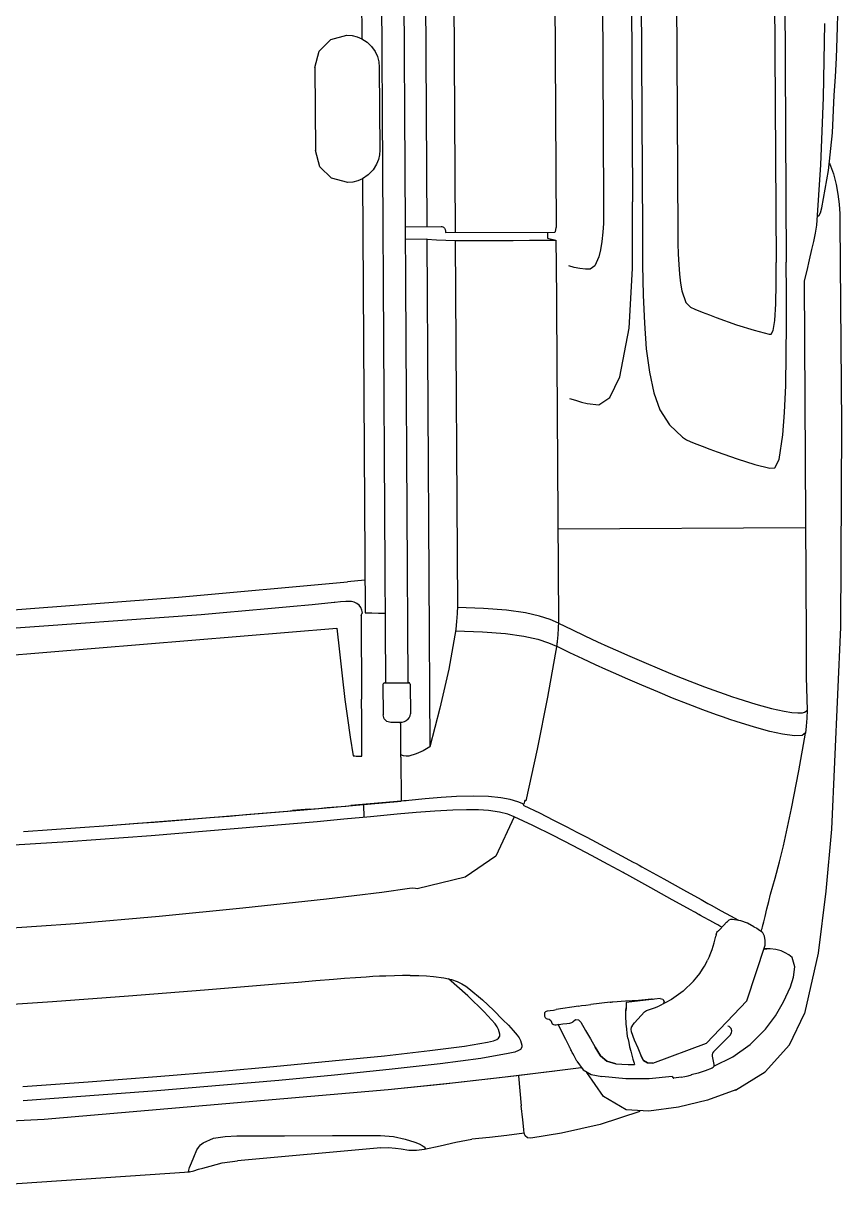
# Model space of a CAD drawing. Header units: millimetres. Extents: x 793 to 3159, y 750 to 2095.
# Drawn here: x 1317.784 to 1318.317, y 988.07 to 988.831 of the extents above; entities that cross this region are included whole.
import ezdxf

# ---------------------------------------------------------------- set-up
doc = ezdxf.new("R2010")
doc.units = ezdxf.units.MM
doc.linetypes.add('XR-CASETA$0$CONTINUA', pattern=[0])
doc.layers.add('XR-CASETA$0$A-AUTOS', color=8, linetype='Continuous')

# ---------------------------------------------------------------- blocks, each defined once
blk = doc.blocks.new('XR-CASETA$0$A$C75246685')
for p, q in [((-0.75734, 0.97993), (-0.77997, 0.98059)), ((-0.74456, 0.97933), (-0.75734, 0.97993)), ((-0.73221, 0.97857), (-0.74456, 0.97933)), ((-0.72033, 0.97767), (-0.73221, 0.97857)), ((-0.6957, 0.97636), (-0.72033, 0.97767)), ((-0.67118, 0.97358), (-0.6957, 0.97636)), ((-0.67607, 0.97427), (-0.66903, 0.97702)), ((-0.66903, 0.97702), (-0.66217, 0.97872)), ((-0.66217, 0.97872), (-0.65571, 0.9797)), ((-0.65571, 0.9797), (-0.64915, 0.9804)), ((-0.64915, 0.9804), (-0.64303, 0.98082)), ((-0.64303, 0.98082), (-0.63733, 0.98094)), ((-0.63733, 0.98087), (-0.50557, 0.98127)), ((-0.50557, 0.98127), (-0.37381, 0.97966)), ((-0.37381, 0.97966), (-0.2422, 0.97303)), ((-0.76701, 0.97173), (-0.71887, 0.97041)), ((-0.71887, 0.97041), (-0.67496, 0.9684)), ((-0.67496, 0.9684), (-0.63565, 0.96576)), ((-0.64696, 0.96915), (-0.67118, 0.97358)), ((-0.64377, 0.96837), (-0.64696, 0.96915)), ((-0.64167, 0.9672), (-0.64377, 0.96837)), ((-0.64165, 0.96622), (-0.64167, 0.9672)), ((-0.2422, 0.97305), (-0.20176, 0.96923)), ((-0.20176, 0.96923), (-0.16161, 0.9639)), ((-0.63565, 0.96576), (-0.63035, 0.96468)), ((-0.63035, 0.96468), (-0.62506, 0.96355)), ((-0.62506, 0.96355), (-0.61979, 0.96237)), ((-0.61979, 0.96237), (-0.61301, 0.96079)), ((-0.61301, 0.96079), (-0.60624, 0.95913)), ((-0.60624, 0.95913), (-0.5995, 0.95739)), ((-0.16161, 0.9639), (-0.12225, 0.9548)), ((-0.5995, 0.9574), (-0.3662, 0.9574)), ((-0.43887, 0.79602), (-0.43887, 0.9574)), ((-0.3662, 0.9574), (-0.35669, 0.95739)), ((-0.3662, 0.9574), (-0.35669, 0.95739)), ((-0.35669, 0.95739), (-0.34811, 0.95735)), ((-0.35669, 0.95739), (-0.34811, 0.95735)), ((-0.34811, 0.95735), (-0.34135, 0.95726)), ((-0.34811, 0.95735), (-0.34135, 0.95726)), ((-0.34135, 0.95726), (-0.33417, 0.95729)), ((-0.33417, 0.95729), (-0.327, 0.9575)), ((-0.327, 0.9575), (-0.31983, 0.95763)), ((-0.31911, 0.95706), (-0.31983, 0.95763)), ((-0.31983, 0.95763), (-0.3145, 0.9575)), ((-0.31983, 0.95763), (-0.3145, 0.9575)), ((-0.31856, 0.95609), (-0.31911, 0.95706)), ((-0.3182, 0.95471), (-0.31856, 0.95609)), ((-0.31838, 0.9477), (-0.31804, 0.95171)), ((-0.31804, 0.95171), (-0.3182, 0.95471)), ((-0.3145, 0.9575), (-0.3095, 0.95711)), ((-0.3145, 0.9575), (-0.3095, 0.95711)), ((-0.3095, 0.95711), (-0.30483, 0.95646)), ((-0.3095, 0.95711), (-0.30483, 0.95646)), ((-0.30502, 0.95652), (-0.30339, 0.95438)), ((-0.28035, 0.95201), (-0.30483, 0.95646)), ((-0.28035, 0.95201), (-0.30483, 0.95646)), ((-0.30339, 0.95438), (-0.30311, 0.94943)), ((-0.25594, 0.94716), (-0.28035, 0.95201)), ((-0.25594, 0.94716), (-0.28035, 0.95201)), ((-0.10191, 0.94486), (-0.12225, 0.95479)), ((-2.42691, 0.94583), (-0.61158, 0.94583)), ((-0.59149, 0.94582), (-0.61158, 0.94583)), ((-0.57139, 0.94574), (-0.59149, 0.94582)), ((-0.55162, 0.94551), (-0.57139, 0.94574)), ((-0.53143, 0.94499), (-0.55162, 0.94551)), ((-0.51387, 0.94417), (-0.53143, 0.94499)), ((-0.49929, 0.94302), (-0.51387, 0.94417)), ((-0.31923, 0.94268), (-0.31838, 0.9477)), ((-0.30311, 0.94943), (-0.30423, 0.94164)), ((-0.23162, 0.9419), (-0.25594, 0.94716)), ((-0.23162, 0.9419), (-0.25594, 0.94716)), ((-0.16044, 0.94476), (-0.16194, 0.94244)), ((-0.15875, 0.94695), (-0.16044, 0.94476)), ((-0.15266, 0.94867), (-0.15875, 0.94695)), ((-0.15266, 0.94867), (-0.15875, 0.94695)), ((-0.14589, 0.94776), (-0.15266, 0.94867)), ((-0.14589, 0.94776), (-0.15266, 0.94867)), ((-0.13974, 0.94572), (-0.14589, 0.94776)), ((-0.13974, 0.94572), (-0.14589, 0.94776)), ((-0.13004, 0.94128), (-0.13974, 0.94572)), ((-0.08453, 0.9291), (-0.10191, 0.94486)), ((-2.42691, 0.93928), (-0.61158, 0.93928)), ((-0.59771, 0.93919), (-0.61158, 0.93928)), ((-0.58457, 0.93884), (-0.59771, 0.93919)), ((-0.57371, 0.93811), (-0.58457, 0.93884)), ((-0.56713, 0.93702), (-0.57371, 0.93811)), ((-0.5649, 0.93579), (-0.56713, 0.93702)), ((-0.48328, 0.94049), (-0.49929, 0.94302)), ((-0.47771, 0.93759), (-0.48328, 0.94049)), ((-0.47753, 0.9343), (-0.47771, 0.93759)), ((-0.32111, 0.93444), (-0.31923, 0.94268)), ((-0.30423, 0.94163), (-0.30612, 0.9334)), ((-0.22106, 0.93919), (-0.23162, 0.9419)), ((-0.21058, 0.93614), (-0.22106, 0.93919)), ((-0.20006, 0.93322), (-0.21058, 0.93614)), ((-0.16408, 0.9364), (-0.16446, 0.93274)), ((-0.16312, 0.93994), (-0.16408, 0.9364)), ((-0.16194, 0.94244), (-0.16312, 0.93994)), ((-0.12087, 0.93583), (-0.13004, 0.94128)), ((-0.5674, 0.92468), (-0.56484, 0.93447)), ((-0.56484, 0.93447), (-0.5649, 0.93579)), ((-0.48007, 0.92454), (-0.47753, 0.9343)), ((-0.32392, 0.92442), (-0.32111, 0.93444)), ((-0.30612, 0.9334), (-0.30892, 0.92335)), ((-0.19543, 0.93203), (-0.20006, 0.93322)), ((-0.19543, 0.93203), (-0.20006, 0.93322)), ((-0.1906, 0.9308), (-0.19543, 0.93203)), ((-0.1906, 0.9308), (-0.19543, 0.93203)), ((-0.18562, 0.92951), (-0.1906, 0.9308)), ((-0.18562, 0.92951), (-0.1906, 0.9308)), ((-0.18393, 0.92908), (-0.18562, 0.92951)), ((-0.18223, 0.92864), (-0.18393, 0.92908)), ((-0.18052, 0.92819), (-0.18223, 0.92864)), ((-0.17273, 0.92903), (-0.17532, 0.92772)), ((-0.16992, 0.9295), (-0.17273, 0.92903)), ((-0.16701, 0.92938), (-0.16992, 0.9295)), ((-0.13064, 0.91733), (-0.16688, 0.92939)), ((-0.16452, 0.92905), (-0.16452, 0.93045)), ((-0.16446, 0.93274), (-0.16451, 0.92908)), ((-0.11232, 0.92944), (-0.12087, 0.93583)), ((-0.10225, 0.91938), (-0.11232, 0.92944)), ((-0.07263, 0.90971), (-0.08453, 0.9291)), ((-0.57109, 0.91318), (-0.5674, 0.92468)), ((-0.48371, 0.91311), (-0.48007, 0.92454)), ((-0.32767, 0.91263), (-0.32392, 0.92442)), ((-0.30892, 0.92335), (-0.31267, 0.91148)), ((-0.17892, 0.92222), (-0.18136, 0.91812)), ((-0.18004, 0.92807), (-0.18052, 0.92819)), ((-0.17956, 0.92794), (-0.18004, 0.92807)), ((-0.1791, 0.92782), (-0.17956, 0.92794)), ((-0.17789, 0.92749), (-0.1791, 0.92782)), ((-0.17892, 0.92222), (-0.17794, 0.92403)), ((-0.17794, 0.92403), (-0.17674, 0.92586)), ((-0.17682, 0.92719), (-0.17789, 0.92749)), ((-0.17594, 0.92694), (-0.17682, 0.92719)), ((-0.17674, 0.92586), (-0.17532, 0.92772)), ((-0.57589, 0.9), (-0.57109, 0.91318)), ((-0.48842, 0.9), (-0.48371, 0.91311)), ((-0.18295, 0.91363), (-0.18382, 0.9083)), ((-0.18136, 0.91812), (-0.18295, 0.91363)), ((-0.10322, 0.891), (-0.13064, 0.91733)), ((-0.09425, 0.908), (-0.10225, 0.91938)), ((-0.33052, 0.90435), (-0.32905, 0.90856)), ((-0.32905, 0.90856), (-0.32767, 0.91263)), ((-0.31405, 0.90741), (-0.31553, 0.90317)), ((-0.31267, 0.91148), (-0.31405, 0.90741)), ((-0.18948, 0.90105), (-0.18618, 0.90696)), ((-0.18618, 0.90696), (-0.18328, 0.91216)), ((-0.18382, 0.9083), (-0.18374, 0.90708)), ((-0.18374, 0.90708), (-0.18331, 0.90595)), ((-0.18331, 0.90595), (-0.18255, 0.90499)), ((-0.11404, 0.9057), (-0.1144, 0.90482)), ((-0.11345, 0.90643), (-0.11404, 0.9057)), ((-0.1127, 0.90698), (-0.11345, 0.90643)), ((-0.11135, 0.9074), (-0.1127, 0.90698)), ((-0.10989, 0.90723), (-0.11135, 0.9074)), ((-0.10853, 0.90638), (-0.10989, 0.90723)), ((-0.10853, 0.90638), (-0.09761, 0.89536)), ((-0.08823, 0.89559), (-0.09425, 0.908)), ((-0.07284, 0.9098), (-0.06618, 0.89143)), ((-0.57762, 0.89553), (-0.57589, 0.9)), ((-0.49026, 0.89523), (-0.48842, 0.9)), ((-0.33543, 0.89103), (-0.33208, 0.89999)), ((-0.33208, 0.89999), (-0.33052, 0.90435)), ((-0.3171, 0.89876), (-0.32041, 0.88988)), ((-0.31553, 0.90317), (-0.3171, 0.89876)), ((-0.19317, 0.89447), (-0.18948, 0.90105)), ((-0.18205, 0.90437), (-0.18255, 0.90499)), ((-0.18019, 0.90257), (-0.18205, 0.90437)), ((-0.18026, 0.89873), (-0.18099, 0.89741)), ((-0.17954, 0.90003), (-0.18026, 0.89873)), ((-0.17697, 0.89952), (-0.18019, 0.90257)), ((-0.17884, 0.9013), (-0.17954, 0.90003)), ((-0.17664, 0.89921), (-0.17697, 0.89952)), ((-0.1763, 0.8989), (-0.17664, 0.89921)), ((-0.17596, 0.89859), (-0.1763, 0.8989)), ((-0.17537, 0.89813), (-0.17596, 0.89859)), ((-0.17471, 0.89781), (-0.17537, 0.89813)), ((-0.58139, 0.88605), (-0.57945, 0.89088)), ((-0.57945, 0.89088), (-0.57762, 0.89553)), ((-0.49425, 0.88509), (-0.49221, 0.89026)), ((-0.49221, 0.89026), (-0.49026, 0.89523)), ((-0.33914, 0.88152), (-0.33543, 0.89103)), ((-0.1956, 0.89015), (-0.19437, 0.89234)), ((-0.19437, 0.89234), (-0.19317, 0.89447)), ((-0.1832, 0.89346), (-0.18542, 0.88951)), ((-0.18099, 0.89741), (-0.1832, 0.89346)), ((-0.174, 0.8976), (-0.17471, 0.89781)), ((-0.174, 0.8976), (-0.17299, 0.8974)), ((-0.16855, 0.89632), (-0.173, 0.8974)), ((-0.16421, 0.89491), (-0.16855, 0.89632)), ((-0.15998, 0.8932), (-0.16421, 0.89491)), ((-0.15998, 0.8932), (-0.15729, 0.89193)), ((-0.15532, 0.89089), (-0.15729, 0.89193)), ((-0.1534, 0.88979), (-0.15532, 0.89089)), ((-0.09058, 0.85579), (-0.10322, 0.891)), ((-0.09761, 0.89536), (-0.09681, 0.89479)), ((-0.09681, 0.89479), (-0.09588, 0.8945)), ((-0.09588, 0.8945), (-0.09489, 0.89454)), ((-0.09489, 0.89454), (-0.08935, 0.89566)), ((-0.08935, 0.89566), (-0.08837, 0.89563)), ((-0.08837, 0.89563), (-0.08749, 0.89521)), ((-0.08749, 0.89521), (-0.08692, 0.89445)), ((-0.08692, 0.89445), (-0.08531, 0.88999)), ((-0.08692, 0.89445), (-0.08531, 0.88999)), ((-0.06618, 0.89143), (-0.06172, 0.87245)), ((-0.58574, 0.88032), (-0.58271, 0.88323)), ((-0.58271, 0.88323), (-0.58139, 0.88605)), ((-0.49523, 0.88261), (-0.49425, 0.88509)), ((-0.49523, 0.88261), (-0.49425, 0.88509)), ((-0.32041, 0.88988), (-0.32411, 0.88034)), ((-0.20328, 0.87647), (-0.19686, 0.8879)), ((-0.19686, 0.8879), (-0.1956, 0.89015)), ((-0.18915, 0.88287), (-0.18992, 0.88149)), ((-0.18915, 0.88287), (-0.18992, 0.88149)), ((-0.18838, 0.88422), (-0.18915, 0.88287)), ((-0.18838, 0.88422), (-0.18915, 0.88287)), ((-0.18763, 0.88556), (-0.18838, 0.88422)), ((-0.18763, 0.88556), (-0.18838, 0.88422)), ((-0.18542, 0.88951), (-0.18763, 0.88556)), ((-0.18736, 0.88604), (-0.18763, 0.88556)), ((-0.1871, 0.88652), (-0.18736, 0.88604)), ((-0.18683, 0.88699), (-0.1871, 0.88652)), ((-0.18672, 0.88719), (-0.18683, 0.88699)), ((-0.18661, 0.88738), (-0.18672, 0.88719)), ((-0.1865, 0.88758), (-0.18661, 0.88738)), ((-0.15151, 0.88861), (-0.1534, 0.88979)), ((-0.14882, 0.88678), (-0.15151, 0.88861)), ((-0.14624, 0.88481), (-0.14882, 0.88678)), ((-0.14376, 0.8827), (-0.14624, 0.88481)), ((-0.14375, 0.88271), (-0.13728, 0.87597)), ((-0.08531, 0.88999), (-0.0839, 0.88546)), ((-0.08531, 0.88999), (-0.0839, 0.88546)), ((-0.0839, 0.88546), (-0.0827, 0.88087)), ((-0.0839, 0.88546), (-0.0827, 0.88087)), ((-2.42691, 0.87532), (-0.63121, 0.87532)), ((-0.63121, 0.87532), (-0.62428, 0.87536)), ((-0.62428, 0.87536), (-0.61734, 0.87552)), ((-0.61734, 0.87552), (-0.61058, 0.8758)), ((-0.61058, 0.8758), (-0.6042, 0.87625)), ((-0.6042, 0.87625), (-0.59838, 0.87689)), ((-0.59838, 0.87689), (-0.59333, 0.87775)), ((-0.59333, 0.87775), (-0.58574, 0.88032)), ((-0.50617, 0.86923), (-0.49805, 0.87754)), ((-0.49805, 0.87754), (-0.49642, 0.88009)), ((-0.49805, 0.87754), (-0.49642, 0.88009)), ((-0.49642, 0.88009), (-0.49523, 0.88261)), ((-0.49642, 0.88009), (-0.49523, 0.88261)), ((-0.34322, 0.87145), (-0.33914, 0.88152)), ((-0.32411, 0.88034), (-0.32823, 0.87014)), ((-0.21044, 0.86377), (-0.20328, 0.87647)), ((-0.18993, 0.88149), (-0.19691, 0.86911)), ((-0.13728, 0.87597), (-0.13188, 0.86835)), ((-0.08218, 0.87876), (-0.08268, 0.88095)), ((-0.08172, 0.87656), (-0.08218, 0.87876)), ((-0.0813, 0.87436), (-0.08172, 0.87656)), ((-0.51604, 0.863), (-0.50617, 0.86923)), ((-0.34725, 0.86178), (-0.34322, 0.87145)), ((-0.32823, 0.87014), (-0.33227, 0.86045)), ((-0.19691, 0.86911), (-0.20475, 0.85525)), ((-0.13188, 0.86835), (-0.12768, 0.86001)), ((-0.08164, 0.86837), (-0.08108, 0.86887)), ((-0.08164, 0.86837), (-0.08031, 0.85341)), ((-0.08132, 0.87428), (-0.08104, 0.87268)), ((-0.08108, 0.86887), (-0.08072, 0.86924)), ((-0.08104, 0.87268), (-0.08079, 0.87108)), ((-0.08079, 0.87108), (-0.08055, 0.86947)), ((-0.08072, 0.86924), (-0.08055, 0.86947)), ((-0.06172, 0.87245), (-0.0592, 0.85306)), ((-0.52701, 0.85897), (-0.51604, 0.863)), ((-0.35162, 0.85159), (-0.34725, 0.86178)), ((-0.33227, 0.86045), (-0.33665, 0.85022)), ((-0.21845, 0.84955), (-0.21044, 0.86377)), ((-0.13269, 0.86094), (-0.13217, 0.86259)), ((-0.13269, 0.86094), (-0.13016, 0.83882)), ((-0.13217, 0.86259), (-0.13068, 0.86348)), ((-0.13068, 0.86348), (-0.12897, 0.86289)), ((-0.12659, 0.85719), (-0.12768, 0.86001)), ((-2.42691, 0.85226), (-0.63121, 0.85226)), ((-0.63121, 0.85226), (-0.61029, 0.85229)), ((-0.61029, 0.85229), (-0.59067, 0.85253)), ((-0.59067, 0.85253), (-0.57248, 0.85316)), ((-0.57248, 0.85316), (-0.55573, 0.85436)), ((-0.57248, 0.85316), (-0.55573, 0.85436)), ((-0.55573, 0.85436), (-0.54046, 0.85626)), ((-0.55573, 0.85436), (-0.54046, 0.85626)), ((-0.54046, 0.85626), (-0.52701, 0.85897)), ((-0.54046, 0.85626), (-0.52701, 0.85897)), ((-0.20475, 0.85525), (-0.21358, 0.83956)), ((-0.13236, 0.85554), (-0.13229, 0.85592)), ((-0.13236, 0.85514), (-0.13236, 0.85554)), ((-0.13163, 0.84678), (-0.13236, 0.85514)), ((-0.13229, 0.85592), (-0.13216, 0.85628)), ((-0.1257, 0.8546), (-0.12659, 0.85719)), ((-0.12508, 0.85256), (-0.1257, 0.8546)), ((-0.12487, 0.85185), (-0.12513, 0.85255)), ((-0.09066, 0.8524), (-0.09224, 0.84988)), ((-0.09224, 0.84988), (-0.09066, 0.8524)), ((-0.09045, 0.85576), (-0.09066, 0.8524)), ((-0.09066, 0.8524), (-0.09045, 0.85576)), ((-0.08031, 0.85341), (-0.08049, 0.83812)), ((-0.0592, 0.85306), (-0.06022, 0.8384)), ((-2.4269, 0.84601), (-0.65164, 0.84601)), ((-0.60814, 0.84562), (-0.65164, 0.84601)), ((-0.56918, 0.8432), (-0.60814, 0.84562)), ((-0.35635, 0.84086), (-0.35162, 0.85159)), ((-0.33665, 0.85022), (-0.34138, 0.83946)), ((-0.22158, 0.84392), (-0.22052, 0.84583)), ((-0.22052, 0.84583), (-0.21948, 0.84771)), ((-0.21948, 0.84771), (-0.21845, 0.84955)), ((-0.13116, 0.83839), (-0.13163, 0.84678)), ((-0.12449, 0.85122), (-0.12487, 0.85185)), ((-0.12399, 0.85066), (-0.12449, 0.85122)), ((-0.12398, 0.85066), (-0.1169, 0.84416)), ((-0.10583, 0.8439), (-0.10053, 0.84616)), ((-0.10053, 0.84616), (-0.09516, 0.84823)), ((-0.09224, 0.84988), (-0.09516, 0.84823)), ((-0.09516, 0.84823), (-0.09224, 0.84988)), ((-0.05897, 0.84721), (-0.05068, 0.82124)), ((-0.53761, 0.83699), (-0.56918, 0.8432)), ((-0.52417, 0.83042), (-0.53761, 0.83699)), ((-0.35917, 0.83459), (-0.35635, 0.84086)), ((-0.34138, 0.83946), (-0.34421, 0.83316)), ((-0.22574, 0.83633), (-0.22158, 0.84392)), ((-0.21486, 0.83721), (-0.22014, 0.82751)), ((-0.21443, 0.838), (-0.21486, 0.83721)), ((-0.214, 0.83878), (-0.21443, 0.838)), ((-0.21358, 0.83956), (-0.214, 0.83878)), ((-0.13059, 0.83002), (-0.13116, 0.83839)), ((-0.13016, 0.83882), (-0.12898, 0.83874)), ((-0.12898, 0.83874), (-0.12779, 0.83867)), ((-0.12779, 0.83867), (-0.1266, 0.83862)), ((-0.1266, 0.83862), (-0.12598, 0.8386)), ((-0.12598, 0.8386), (-0.1266, 0.83862)), ((-0.12598, 0.8386), (-0.12535, 0.83858)), ((-0.12535, 0.83858), (-0.12598, 0.8386)), ((-0.12535, 0.83858), (-0.12472, 0.83857)), ((-0.12472, 0.83857), (-0.12535, 0.83858)), ((-0.12363, 0.83855), (-0.12472, 0.83857)), ((-0.12254, 0.83852), (-0.12363, 0.83855)), ((-0.12145, 0.83852), (-0.12254, 0.83852)), ((-0.11965, 0.83856), (-0.12145, 0.83852)), ((-0.11965, 0.83856), (-0.12145, 0.83852)), ((-0.11784, 0.83863), (-0.11965, 0.83856)), ((-0.11784, 0.83863), (-0.11965, 0.83856)), ((-0.11604, 0.83873), (-0.11784, 0.83863)), ((-0.11604, 0.83873), (-0.11784, 0.83863)), ((-0.11575, 0.84311), (-0.1169, 0.84416)), ((-0.11297, 0.83898), (-0.11604, 0.83873)), ((-0.11543, 0.84283), (-0.11575, 0.84311)), ((-0.1152, 0.84267), (-0.11543, 0.84283)), ((-0.1152, 0.84268), (-0.11399, 0.84191)), ((-0.1152, 0.84268), (-0.11399, 0.84191)), ((-0.11399, 0.84191), (-0.11262, 0.84162)), ((-0.11399, 0.84191), (-0.11262, 0.84162)), ((-0.10991, 0.83932), (-0.11297, 0.83898)), ((-0.11262, 0.84162), (-0.11121, 0.84183)), ((-0.11262, 0.84162), (-0.11121, 0.84183)), ((-0.11121, 0.84183), (-0.10583, 0.8439)), ((-0.10686, 0.83976), (-0.10991, 0.83932)), ((-0.10686, 0.83976), (-0.10401, 0.84025)), ((-0.10401, 0.84025), (-0.10118, 0.84083)), ((-0.10118, 0.84083), (-0.09838, 0.84148)), ((-0.09838, 0.84148), (-0.09315, 0.84291)), ((-0.09315, 0.84291), (-0.09057, 0.84369)), ((-0.09057, 0.84369), (-0.08971, 0.84386)), ((-0.08986, 0.83569), (-0.08972, 0.83973)), ((-0.08972, 0.83973), (-0.08971, 0.84382)), ((-0.08049, 0.83812), (-0.08203, 0.8227)), ((-0.06022, 0.8384), (-0.06894, 0.82365)), ((-0.51953, 0.82329), (-0.52417, 0.83042)), ((-0.36211, 0.82815), (-0.35917, 0.83459)), ((-0.34421, 0.83316), (-0.34715, 0.8267)), ((-0.23012, 0.82829), (-0.22574, 0.83633)), ((-0.13055, 0.82956), (-0.13059, 0.83002)), ((-0.13055, 0.82956), (-0.13059, 0.83002)), ((-0.13048, 0.82895), (-0.13055, 0.82956)), ((-0.13048, 0.82895), (-0.13055, 0.82956)), ((-0.09017, 0.83172), (-0.09194, 0.82598)), ((-0.09194, 0.82598), (-0.09017, 0.83172)), ((-0.09011, 0.83172), (-0.08986, 0.83569)), ((-2.42691, 0.82709), (-0.65164, 0.82709)), ((-0.65164, 0.82709), (-0.65092, 0.82709)), ((-0.65092, 0.82709), (-0.65019, 0.82709)), ((-0.65019, 0.82709), (-0.64947, 0.82709)), ((-0.64947, 0.82709), (-0.6435, 0.82704)), ((-0.6435, 0.82704), (-0.63764, 0.82686)), ((-0.63764, 0.82686), (-0.63189, 0.8265)), ((-0.63189, 0.8265), (-0.6258, 0.82585)), ((-0.6258, 0.82585), (-0.62042, 0.82496)), ((-0.62042, 0.82496), (-0.61591, 0.82383)), ((-0.61591, 0.82383), (-0.61005, 0.82108)), ((-0.5203, 0.81568), (-0.51953, 0.82329)), ((-0.36517, 0.82154), (-0.36211, 0.82815)), ((-0.34715, 0.8267), (-0.35021, 0.82007)), ((-0.23464, 0.81986), (-0.23012, 0.82829)), ((-0.22014, 0.82751), (-0.22599, 0.81667)), ((-0.13041, 0.82826), (-0.13048, 0.82895)), ((-0.13041, 0.82826), (-0.13048, 0.82895)), ((-0.13041, 0.82826), (-0.12899, 0.81579)), ((-0.09194, 0.82598), (-0.09551, 0.82175)), ((-0.09551, 0.82175), (-0.09194, 0.82598)), ((-0.06894, 0.82365), (-0.08469, 0.81279)), ((-0.08341, 0.81575), (-0.08203, 0.8227)), ((-0.61005, 0.82108), (-0.60795, 0.81807)), ((-0.60787, 0.81494), (-0.60836, 0.81138)), ((-0.60795, 0.81807), (-0.60787, 0.81494)), ((-0.52133, 0.81188), (-0.5203, 0.81568)), ((-0.36905, 0.81328), (-0.36517, 0.82154)), ((-0.35021, 0.82007), (-0.35407, 0.81186)), ((-0.23791, 0.81366), (-0.23464, 0.81986)), ((-0.22599, 0.81667), (-0.23238, 0.80471)), ((-0.12859, 0.81246), (-0.12899, 0.81579)), ((-0.11204, 0.81219), (-0.10661, 0.81534)), ((-0.10661, 0.81534), (-0.10109, 0.81831)), ((-0.09551, 0.82175), (-0.10109, 0.81831)), ((-0.10109, 0.81831), (-0.09551, 0.82175)), ((-0.08637, 0.81048), (-0.08341, 0.81575)), ((-0.05068, 0.82124), (-0.04527, 0.79607)), ((-0.60911, 0.80777), (-0.61002, 0.80413)), ((-0.60836, 0.81138), (-0.60911, 0.80777)), ((-0.52379, 0.80413), (-0.52251, 0.80803)), ((-0.52251, 0.80803), (-0.52133, 0.81188)), ((-0.37315, 0.80477), (-0.36905, 0.81328)), ((-0.35407, 0.81186), (-0.35812, 0.80341)), ((-0.24478, 0.80072), (-0.24129, 0.80728)), ((-0.24129, 0.80728), (-0.23791, 0.81366)), ((-0.12825, 0.80967), (-0.12859, 0.81246)), ((-0.12799, 0.80777), (-0.12825, 0.80967)), ((-0.12797, 0.80777), (-0.12576, 0.79313)), ((-0.11913, 0.80574), (-0.11899, 0.80772)), ((-0.11913, 0.80574), (-0.11899, 0.80772)), ((-0.11899, 0.80772), (-0.11756, 0.80922)), ((-0.11899, 0.80772), (-0.11756, 0.80922)), ((-0.11756, 0.80922), (-0.11204, 0.81219)), ((-0.09214, 0.80627), (-0.08637, 0.81048)), ((-0.08777, 0.80912), (-0.08276, 0.76726)), ((-0.3775, 0.79602), (-0.37315, 0.80477)), ((-0.35812, 0.80341), (-0.36242, 0.79475)), ((-0.24925, 0.79212), (-0.24478, 0.80072)), ((-0.23238, 0.80471), (-0.23914, 0.79184)), ((-0.11792, 0.80405), (-0.11913, 0.80574)), ((-0.11792, 0.80405), (-0.11913, 0.80574)), ((-0.1175, 0.80367), (-0.11792, 0.80405)), ((-0.1172, 0.80319), (-0.1175, 0.80367)), ((-0.11705, 0.80262), (-0.1172, 0.80319)), ((-0.11692, 0.80191), (-0.11705, 0.80262)), ((-0.11669, 0.80005), (-0.11692, 0.80191)), ((-0.11639, 0.79746), (-0.11669, 0.80005)), ((-0.10634, 0.79921), (-0.11124, 0.79682)), ((-0.10145, 0.80161), (-0.10634, 0.79921)), ((-0.10119, 0.80174), (-0.10145, 0.80161)), ((-0.10093, 0.80187), (-0.10119, 0.80174)), ((-0.10067, 0.802), (-0.10093, 0.80187)), ((-0.10006, 0.8023), (-0.10067, 0.802)), ((-0.09946, 0.8026), (-0.10006, 0.8023)), ((-0.09886, 0.8029), (-0.09946, 0.8026)), ((-0.09828, 0.80317), (-0.09885, 0.80288)), ((-0.09771, 0.80346), (-0.09828, 0.80317)), ((-0.09715, 0.80375), (-0.09771, 0.80346)), ((-0.09548, 0.80459), (-0.09715, 0.80376)), ((-0.09381, 0.80542), (-0.09548, 0.80459)), ((-0.09214, 0.80627), (-0.09381, 0.80542)), ((-3.9157, 0.79603), (-0.6352, 0.79603)), ((-0.63368, 0.79592), (-0.6352, 0.79603)), ((-0.63261, 0.79561), (-0.63368, 0.79592)), ((-0.6322, 0.79517), (-0.63261, 0.79561)), ((-0.6322, 0.72398), (-0.6322, 0.79517)), ((-0.62829, 0.79046), (-0.62689, 0.7958)), ((-0.62689, 0.7958), (-0.6212, 0.7958)), ((-0.62688, 0.77866), (-0.62688, 0.7958)), ((-0.6212, 0.7958), (-0.61619, 0.79603)), ((-0.6162, 0.79603), (-0.37854, 0.79602)), ((-0.3775, 0.79602), (-0.37977, 0.79061)), ((-0.37854, 0.79602), (-0.37421, 0.79596)), ((-0.37421, 0.79596), (-0.36988, 0.79573)), ((-0.36988, 0.79573), (-0.36558, 0.79527)), ((-0.36558, 0.79527), (-0.36485, 0.79517)), ((-0.36485, 0.79517), (-0.36413, 0.79505)), ((-0.36459, 0.78959), (-0.36242, 0.79474)), ((-0.36413, 0.79505), (-0.36341, 0.79493)), ((-0.36341, 0.79493), (-0.32937, 0.78864)), ((-0.25391, 0.78296), (-0.24925, 0.79212)), ((-0.23914, 0.79184), (-0.24582, 0.77869)), ((-0.1255, 0.79131), (-0.12576, 0.79313)), ((-0.1161, 0.79487), (-0.11639, 0.79746)), ((-0.11124, 0.79682), (-0.11616, 0.79446)), ((-0.11591, 0.79301), (-0.1161, 0.79487)), ((-0.11601, 0.79132), (-0.11588, 0.79229)), ((-0.11588, 0.79229), (-0.11591, 0.79301)), ((-0.08567, 0.79207), (-0.08148, 0.75589)), ((-0.04527, 0.79607), (-0.04212, 0.77615)), ((-0.6322, 0.79046), (-0.6283, 0.79046)), ((-0.3821, 0.78378), (-0.38429, 0.77474)), ((-0.37977, 0.79061), (-0.3821, 0.78378)), ((-0.36698, 0.78258), (-0.36459, 0.78959)), ((-0.32937, 0.78864), (-0.29547, 0.78174)), ((-0.12521, 0.7893), (-0.1255, 0.79131)), ((-0.1249, 0.78713), (-0.12521, 0.7893)), ((-0.12483, 0.78714), (-0.12444, 0.78618)), ((-0.12444, 0.78618), (-0.12365, 0.78556)), ((-0.12365, 0.78556), (-0.12262, 0.78541)), ((-0.12262, 0.78541), (-0.12162, 0.78552)), ((-0.12162, 0.78552), (-0.12072, 0.78585)), ((-0.12072, 0.78585), (-0.1201, 0.78653)), ((-0.1201, 0.78653), (-0.11985, 0.78742)), ((-0.11986, 0.78724), (-0.11953, 0.78852)), ((-0.11953, 0.78852), (-0.11871, 0.78952)), ((-0.11871, 0.78952), (-0.11752, 0.79009)), ((-0.11752, 0.79009), (-0.11659, 0.79054)), ((-0.11659, 0.79054), (-0.11601, 0.79132)), ((-0.62692, 0.76812), (-0.62688, 0.77866)), ((-0.36917, 0.77341), (-0.36698, 0.78258)), ((-0.29547, 0.78174), (-0.26185, 0.77405)), ((-0.25874, 0.77286), (-0.25391, 0.78296)), ((-0.24582, 0.77869), (-0.25156, 0.76659)), ((-0.04212, 0.77615), (-0.0424, 0.77406)), ((-0.38429, 0.77474), (-0.38613, 0.7622)), ((-0.37093, 0.76148), (-0.36917, 0.77341)), ((-0.26126, 0.76887), (-0.26266, 0.76404)), ((-0.26204, 0.77365), (-0.26213, 0.77345)), ((-0.26213, 0.77345), (-0.26132, 0.77325)), ((-0.26194, 0.77385), (-0.26204, 0.77365)), ((-0.26185, 0.77405), (-0.26194, 0.77385)), ((-0.26132, 0.77325), (-0.26051, 0.77305)), ((-0.2597, 0.77285), (-0.26126, 0.76887)), ((-0.26051, 0.77305), (-0.2597, 0.77285)), ((-0.25992, 0.77234), (-0.25937, 0.77243)), ((-0.25937, 0.77243), (-0.25898, 0.77259)), ((-0.25898, 0.77259), (-0.25875, 0.77283)), ((-0.10929, 0.76765), (-0.10749, 0.7689)), ((-0.10749, 0.7689), (-0.10576, 0.76973)), ((-0.10576, 0.76973), (-0.10414, 0.77026)), ((-0.10414, 0.77026), (-0.1027, 0.77061)), ((-0.1027, 0.77061), (-0.10134, 0.77065)), ((-0.10134, 0.77065), (-0.09998, 0.76977)), ((-0.09998, 0.76977), (-0.09918, 0.76847)), ((-0.08287, 0.76827), (-0.06331, 0.76992)), ((-0.05399, 0.77089), (-0.06331, 0.76992)), ((-0.04781, 0.7715), (-0.05399, 0.77089)), ((-0.04529, 0.7718), (-0.04781, 0.7715)), ((-0.0436, 0.77252), (-0.0453, 0.7718)), ((-0.0453, 0.7718), (-0.04404, 0.76046)), ((-0.0424, 0.77406), (-0.0436, 0.77252)), ((-0.62696, 0.75531), (-0.62692, 0.76812)), ((-0.38613, 0.7622), (-0.38733, 0.74731)), ((-0.37215, 0.74649), (-0.37093, 0.76148)), ((-0.26266, 0.76404), (-0.26385, 0.75794)), ((-0.25323, 0.76238), (-0.25466, 0.75706)), ((-0.25156, 0.76659), (-0.25323, 0.76238)), ((-0.25156, 0.76659), (-0.22599, 0.75438)), ((-0.11935, 0.75843), (-0.1157, 0.76197)), ((-0.1157, 0.76197), (-0.11235, 0.76508)), ((-0.11235, 0.76508), (-0.10929, 0.76765)), ((-0.09918, 0.76847), (-0.09828, 0.766)), ((-0.09828, 0.766), (-0.09725, 0.76179)), ((-0.09725, 0.76179), (-0.09424, 0.7438)), ((-0.08276, 0.76726), (-0.07821, 0.72539)), ((-0.62699, 0.73963), (-0.62696, 0.75531)), ((-0.26385, 0.75794), (-0.2647, 0.7498)), ((-0.25466, 0.75706), (-0.25569, 0.74987)), ((-0.22599, 0.75438), (-0.21246, 0.73441)), ((-0.12554, 0.75224), (-0.11935, 0.75843)), ((-0.11665, 0.75335), (-0.12458, 0.74625)), ((-0.11483, 0.75456), (-0.11665, 0.75335)), ((-0.1131, 0.75539), (-0.11483, 0.75456)), ((-0.11147, 0.75594), (-0.1131, 0.75539)), ((-0.11006, 0.75627), (-0.11147, 0.75594)), ((-0.10861, 0.75632), (-0.11006, 0.75627)), ((-0.1073, 0.75548), (-0.10861, 0.75632)), ((-0.10656, 0.75431), (-0.1073, 0.75548)), ((-0.10575, 0.75212), (-0.10656, 0.75431)), ((-0.08148, 0.75589), (-0.07762, 0.7197)), ((-0.04404, 0.76046), (-0.04279, 0.74912)), ((-0.38733, 0.74731), (-0.38809, 0.73032)), ((-0.37293, 0.72897), (-0.37215, 0.74649)), ((-0.2647, 0.7498), (-0.26503, 0.74015)), ((-0.25569, 0.74987), (-0.25612, 0.7432)), ((-0.12458, 0.74625), (-0.13508, 0.73573)), ((-0.1324, 0.7451), (-0.12554, 0.75224)), ((-0.10482, 0.74831), (-0.10575, 0.75212)), ((-0.10236, 0.73336), (-0.10482, 0.74831)), ((-0.04279, 0.74912), (-0.04159, 0.73778)), ((-0.62699, 0.73032), (-0.62699, 0.73963)), ((-0.26503, 0.74015), (-0.26484, 0.72912)), ((-0.25612, 0.7432), (-0.25625, 0.73541)), ((-0.13978, 0.73642), (-0.1324, 0.7451)), ((-0.09424, 0.7438), (-0.09088, 0.71728)), ((-0.25625, 0.73541), (-0.25608, 0.72667)), ((-0.21246, 0.73441), (-0.20485, 0.70304)), ((-0.13508, 0.73573), (-0.14627, 0.72322)), ((-0.14446, 0.72881), (-0.14294, 0.73187)), ((-0.14294, 0.73187), (-0.14137, 0.7343)), ((-0.14137, 0.7343), (-0.13978, 0.73642)), ((-0.09951, 0.71063), (-0.10236, 0.73336)), ((-0.03991, 0.72736), (-0.04159, 0.73778)), ((-3.9187, 0.73033), (-0.6322, 0.73033)), ((-0.63574, 0.72268), (-0.63544, 0.72305)), ((-0.63544, 0.72305), (-0.63509, 0.72336)), ((-0.63509, 0.72336), (-0.63467, 0.72362)), ((-0.63467, 0.72362), (-0.63432, 0.72378)), ((-0.63432, 0.72378), (-0.63395, 0.72389)), ((-0.63395, 0.72389), (-0.63357, 0.72396)), ((-0.63357, 0.72396), (-0.63353, 0.72396)), ((-0.63353, 0.72396), (-0.63348, 0.72397)), ((-0.63348, 0.72397), (-0.63343, 0.72397)), ((-0.63343, 0.72397), (-0.63338, 0.72398)), ((-0.63338, 0.72398), (-0.63334, 0.72398)), ((-0.63334, 0.72398), (-0.63329, 0.72398)), ((-0.63329, 0.72398), (-0.63324, 0.72398)), ((-0.63324, 0.72398), (-0.6332, 0.72398)), ((-0.6332, 0.72398), (-0.6322, 0.72398)), ((-0.62764, 0.71802), (-0.62731, 0.72417)), ((-0.62731, 0.72417), (-0.62699, 0.73032)), ((-0.62699, 0.73032), (-0.38913, 0.73032)), ((-0.38913, 0.73032), (-0.38404, 0.73016)), ((-0.38404, 0.73016), (-0.37897, 0.72975)), ((-0.37897, 0.72975), (-0.37392, 0.72914)), ((-0.37392, 0.72914), (-0.3739, 0.72914)), ((-0.3739, 0.72914), (-0.37388, 0.72914)), ((-0.37388, 0.72914), (-0.37386, 0.72914)), ((-0.37386, 0.72914), (-0.37384, 0.72913)), ((-0.37384, 0.72913), (-0.37383, 0.72913)), ((-0.37383, 0.72913), (-0.37381, 0.72913)), ((-0.37381, 0.72913), (-0.37379, 0.72913)), ((-0.37379, 0.72913), (-0.37377, 0.72912)), ((-0.37377, 0.72912), (-0.34798, 0.7246)), ((-0.34798, 0.7246), (-0.32251, 0.71858)), ((-0.26484, 0.72912), (-0.26431, 0.71892)), ((-0.25608, 0.72667), (-0.25549, 0.71489)), ((-0.14694, 0.72), (-0.14579, 0.72505)), ((-0.14579, 0.72505), (-0.14446, 0.72881)), ((-0.07821, 0.72539), (-0.07406, 0.6835)), ((-0.03758, 0.71705), (-0.03991, 0.72736)), ((-0.6362, 0.72122), (-0.63615, 0.72173)), ((-0.6362, 0.6978), (-0.6362, 0.72122)), ((-0.63615, 0.72173), (-0.63599, 0.72222)), ((-0.63599, 0.72222), (-0.63574, 0.72268)), ((-0.62796, 0.71187), (-0.62764, 0.71802)), ((-0.32251, 0.71858), (-0.29727, 0.71189)), ((-0.26431, 0.71892), (-0.26348, 0.70857)), ((-0.14783, 0.71328), (-0.14694, 0.72)), ((-0.09088, 0.71728), (-0.08736, 0.68415)), ((-0.07762, 0.7197), (-0.07406, 0.6835)), ((-0.03527, 0.70673), (-0.03758, 0.71705)), ((-3.9147, 0.7119), (-0.6362, 0.7119)), ((-0.62817, 0.6978), (-0.62817, 0.71189)), ((-0.62817, 0.71189), (-0.29727, 0.71189)), ((-0.29727, 0.71189), (-0.29475, 0.70752)), ((-0.26348, 0.70857), (-0.26255, 0.69797)), ((-0.25549, 0.71489), (-0.25462, 0.70267)), ((-0.14844, 0.70372), (-0.14819, 0.70877)), ((-0.14819, 0.70877), (-0.14783, 0.71328)), ((-0.09638, 0.68118), (-0.09951, 0.71063)), ((-0.29475, 0.70752), (-0.29277, 0.70291)), ((-0.29277, 0.70291), (-0.29146, 0.69805)), ((-0.25462, 0.70267), (-0.25362, 0.69022)), ((-0.20523, 0.70207), (-0.20533, 0.70029)), ((-0.20533, 0.70029), (-0.20513, 0.69801)), ((-0.20485, 0.70304), (-0.20523, 0.70207)), ((-0.14855, 0.69814), (-0.14844, 0.70372)), ((-0.04194, 0.6943), (-0.03995, 0.70058)), ((-0.03995, 0.70058), (-0.03887, 0.70338)), ((-0.03887, 0.70338), (-0.03784, 0.70543)), ((-0.03784, 0.70543), (-0.03689, 0.70661)), ((-0.03689, 0.70661), (-0.036, 0.70717)), ((-0.036, 0.70717), (-0.03543, 0.70723)), ((-0.03543, 0.70723), (-0.03527, 0.70673)), ((-0.03471, 0.70172), (-0.03527, 0.70673)), ((-0.03487, 0.69666), (-0.03471, 0.70172)), ((-3.7422, 0.6978), (-0.33917, 0.6978)), ((-0.33903, 0.69879), (-0.33917, 0.6983)), ((-0.33917, 0.6825), (-0.33917, 0.6983)), ((-0.33866, 0.69916), (-0.33903, 0.69879)), ((-0.33817, 0.6993), (-0.33866, 0.69916)), ((-0.33817, 0.6993), (-0.31904, 0.6993)), ((-0.31767, 0.69912), (-0.31904, 0.6993)), ((-0.3164, 0.69855), (-0.31767, 0.69912)), ((-0.31535, 0.69765), (-0.3164, 0.69855)), ((-0.31535, 0.69765), (-0.31432, 0.69659)), ((-0.31432, 0.69659), (-0.31365, 0.69525)), ((-0.31365, 0.69525), (-0.31339, 0.69369)), ((-0.31339, 0.69369), (-0.31339, 0.69129)), ((-0.31287, 0.69276), (-0.31339, 0.69246)), ((-0.31229, 0.69295), (-0.31287, 0.69276)), ((-0.31166, 0.69301), (-0.31229, 0.69295)), ((-0.30471, 0.693), (-0.31166, 0.69301)), ((-0.29776, 0.693), (-0.30471, 0.693)), ((-0.29081, 0.69299), (-0.29776, 0.693)), ((-0.29162, 0.69472), (-0.2922, 0.69299)), ((-0.29147, 0.6964), (-0.29162, 0.69472)), ((-0.29146, 0.69805), (-0.29147, 0.6964)), ((-0.29081, 0.69299), (-0.26212, 0.693)), ((-0.26255, 0.69797), (-0.26239, 0.6963)), ((-0.26239, 0.6963), (-0.26225, 0.69463)), ((-0.26225, 0.69463), (-0.26211, 0.69296)), ((-0.26212, 0.693), (-0.25941, 0.66014)), ((-0.25692, 0.62946), (-0.26212, 0.693)), ((-0.20513, 0.69801), (-0.20271, 0.68002)), ((-0.14855, 0.69814), (-0.14854, 0.69317)), ((-0.14854, 0.69317), (-0.14846, 0.68788)), ((-0.0437, 0.6867), (-0.04194, 0.6943)), ((-0.03558, 0.69163), (-0.03487, 0.69666)), ((-0.31339, 0.68649), (-0.31408, 0.68396)), ((-0.31339, 0.69129), (-0.31339, 0.68889)), ((-0.31339, 0.68889), (-0.31339, 0.68649)), ((-0.25362, 0.69022), (-0.25209, 0.67287)), ((-0.14846, 0.68788), (-0.14829, 0.6823)), ((-0.04449, 0.6782), (-0.0437, 0.6867)), ((-0.03654, 0.68344), (-0.03621, 0.68788)), ((-0.03654, 0.68344), (-0.03621, 0.68788)), ((-0.03621, 0.68788), (-0.03558, 0.69163)), ((-0.03621, 0.68788), (-0.03558, 0.69163)), ((-3.7422, 0.68319), (-0.33917, 0.68319)), ((-0.75376, 0.67653), (-0.75041, 0.67884)), ((-0.75041, 0.67884), (-0.74717, 0.68029)), ((-0.74717, 0.68029), (-0.74374, 0.68118)), ((-0.74374, 0.68118), (-0.7402, 0.68148)), ((-0.7402, 0.68148), (-0.6862, 0.68148)), ((-0.6862, 0.68148), (-0.68309, 0.68124)), ((-0.68309, 0.68124), (-0.68005, 0.68055)), ((-0.68005, 0.68055), (-0.67714, 0.67943)), ((-0.67714, 0.67943), (-0.67332, 0.67706)), ((-0.3848, 0.67455), (-0.38473, 0.67887)), ((-0.38473, 0.67887), (-0.38467, 0.68319)), ((-0.33917, 0.6825), (-0.33903, 0.68202)), ((-0.33903, 0.68202), (-0.33866, 0.68165)), ((-0.33866, 0.68165), (-0.33817, 0.68151)), ((-0.33817, 0.68151), (-0.31839, 0.68151)), ((-0.31585, 0.6822), (-0.31839, 0.68151)), ((-0.31408, 0.68396), (-0.31585, 0.6822)), ((-0.20271, 0.68002), (-0.20055, 0.66201)), ((-0.14829, 0.6823), (-0.14812, 0.67813)), ((-0.14812, 0.67813), (-0.14792, 0.67389)), ((-0.09314, 0.64704), (-0.09638, 0.68118)), ((-0.08736, 0.68415), (-0.08396, 0.64844)), ((-0.07406, 0.6835), (-0.05623, 0.45934)), ((-0.04452, 0.647), (-0.04449, 0.6782)), ((-0.04452, 0.647), (-0.04449, 0.6782)), ((-0.03634, 0.67846), (-0.03654, 0.68344)), ((-0.03634, 0.67846), (-0.03654, 0.68344)), ((-0.03634, 0.67846), (-0.03372, 0.64727)), ((-0.95557, 0.67022), (-0.75882, 0.67022)), ((-0.76013, 0.66715), (-0.75883, 0.67023)), ((-0.75883, 0.67023), (-0.7566, 0.67362)), ((-0.7566, 0.67362), (-0.75376, 0.67653)), ((-0.67332, 0.67706), (-0.67008, 0.67396)), ((-0.67008, 0.67396), (-0.66757, 0.67023)), ((-0.66757, 0.67023), (-0.66627, 0.66715)), ((-0.66757, 0.67022), (-0.38486, 0.67022)), ((-0.40623, 0.67022), (-0.40517, 0.65881)), ((-0.38486, 0.67022), (-0.3848, 0.67455)), ((-0.25209, 0.67287), (-0.25052, 0.6555)), ((-0.14792, 0.67389), (-0.14768, 0.66957)), ((-0.7612, 0.66056), (-0.76093, 0.6639)), ((-0.76093, 0.6639), (-0.76013, 0.66715)), ((-0.66627, 0.66715), (-0.66547, 0.6639)), ((-0.66547, 0.6639), (-0.6652, 0.66056)), ((-0.39183, 0.66319), (-0.39227, 0.66134)), ((-0.39104, 0.66492), (-0.39183, 0.66319)), ((-0.38986, 0.6664), (-0.39104, 0.66492)), ((-0.38837, 0.66745), (-0.38986, 0.6664)), ((-0.38668, 0.66812), (-0.38837, 0.66745)), ((-0.38488, 0.66846), (-0.38668, 0.66812)), ((-0.38433, 0.66817), (-0.38488, 0.66846)), ((-0.38378, 0.66789), (-0.38433, 0.66817)), ((-0.38323, 0.6676), (-0.38378, 0.66789)), ((-0.38323, 0.6676), (-0.3286, 0.6676)), ((-0.31624, 0.6676), (-0.3286, 0.6676)), ((-0.30387, 0.66759), (-0.31624, 0.6676)), ((-0.2915, 0.66757), (-0.30387, 0.66759)), ((-0.29175, 0.6618), (-0.2917, 0.66286)), ((-0.2917, 0.66286), (-0.29165, 0.66391)), ((-0.29165, 0.66391), (-0.29161, 0.66497)), ((-0.29161, 0.66497), (-0.29157, 0.66582)), ((-0.29157, 0.66582), (-0.29154, 0.66669)), ((-0.29154, 0.66669), (-0.2915, 0.66757)), ((-0.2601, 0.66851), (-0.25169, 0.66851)), ((-0.20055, 0.66201), (-0.19855, 0.64397)), ((-0.14768, 0.66957), (-0.14725, 0.66251)), ((-0.14725, 0.66251), (-0.14676, 0.65536)), ((-0.75833, 0.65001), (-0.7612, 0.66056)), ((-0.6652, 0.66056), (-0.66807, 0.65002)), ((-0.3958, 0.54864), (-0.40517, 0.65881)), ((-0.39227, 0.66134), (-0.39245, 0.65775)), ((-0.39245, 0.65775), (-0.39214, 0.65416)), ((-0.35949, 0.65329), (-0.34403, 0.65495)), ((-0.34403, 0.65495), (-0.3286, 0.65677)), ((-0.3286, 0.65677), (-0.31629, 0.65835)), ((-0.31629, 0.65835), (-0.304, 0.66003)), ((-0.304, 0.66003), (-0.29175, 0.6618)), ((-0.25915, 0.65695), (-0.25941, 0.66014)), ((-0.25889, 0.65376), (-0.25915, 0.65695)), ((-0.25052, 0.6555), (-0.24903, 0.6381)), ((-0.14676, 0.65536), (-0.14624, 0.64815)), ((-0.75079, 0.64249), (-0.75833, 0.65001)), ((-0.66807, 0.65002), (-0.67561, 0.64249)), ((-0.39214, 0.65416), (-0.39169, 0.65058)), ((-0.39169, 0.65058), (-0.39168, 0.65043)), ((-0.39168, 0.65043), (-0.39166, 0.65028)), ((-0.39166, 0.65028), (-0.39165, 0.65013)), ((-0.39165, 0.65013), (-0.39034, 0.63568)), ((-0.375, 0.65181), (-0.35949, 0.65329)), ((-0.35815, 0.431), (-0.375, 0.65181)), ((-0.25863, 0.65056), (-0.25889, 0.65376)), ((-0.25816, 0.64484), (-0.25863, 0.65056)), ((-0.14624, 0.64815), (-0.14538, 0.63671)), ((-0.08977, 0.60881), (-0.09314, 0.64704)), ((-0.08396, 0.64844), (-0.08074, 0.61213)), ((-0.04461, 0.6158), (-0.04452, 0.647)), ((-0.04461, 0.6158), (-0.04452, 0.647)), ((-0.03372, 0.64727), (-0.03112, 0.61609)), ((-0.7402, 0.63962), (-0.75079, 0.64249)), ((-0.7402, 0.63962), (-0.6862, 0.63962)), ((-0.67561, 0.64249), (-0.6862, 0.63962)), ((-0.25769, 0.63902), (-0.25816, 0.64484)), ((-0.19855, 0.64397), (-0.19299, 0.58951)), ((-0.39034, 0.63568), (-0.38906, 0.62123)), ((-0.25721, 0.63311), (-0.25769, 0.63902)), ((-0.25721, 0.63311), (-0.25633, 0.6221)), ((-0.24903, 0.6381), (-0.24466, 0.5841)), ((-0.14538, 0.63671), (-0.14447, 0.62521)), ((-0.25195, 0.56587), (-0.25692, 0.62946)), ((-0.14447, 0.62521), (-0.14356, 0.61369)), ((-0.38906, 0.62123), (-0.38781, 0.60677)), ((-0.25609, 0.61912), (-0.25633, 0.6221)), ((-0.25585, 0.61614), (-0.25609, 0.61912)), ((-0.25561, 0.61315), (-0.25585, 0.61614)), ((-0.25477, 0.60242), (-0.25561, 0.61315)), ((-0.14356, 0.61369), (-0.13969, 0.56426)), ((-0.08699, 0.57522), (-0.08977, 0.60881)), ((-0.08074, 0.61213), (-0.07775, 0.57613)), ((-0.04471, 0.5846), (-0.04461, 0.6158)), ((-0.04471, 0.5846), (-0.04461, 0.6158)), ((-0.03112, 0.61609), (-0.02855, 0.5849)), ((-0.38781, 0.60677), (-0.38659, 0.59231)), ((-0.25392, 0.59167), (-0.25477, 0.60242)), ((-0.38659, 0.59231), (-0.3854, 0.57785)), ((-0.25309, 0.58089), (-0.25392, 0.59167)), ((-0.19299, 0.58951), (-0.188, 0.53497)), ((-0.25213, 0.56825), (-0.25309, 0.58089)), ((-0.24466, 0.5841), (-0.24056, 0.53004)), ((-0.04448, 0.57698), (-0.04471, 0.5846)), ((-0.02713, 0.57495), (-0.02855, 0.5849)), ((-0.02713, 0.57495), (-0.02855, 0.5849)), ((-0.3854, 0.57785), (-0.38423, 0.56338)), ((-0.08372, 0.53271), (-0.08699, 0.57522)), ((-0.07775, 0.57613), (-0.07438, 0.53266)), ((-0.04324, 0.56954), (-0.04448, 0.57698)), ((-0.02517, 0.56713), (-0.02713, 0.57495)), ((-0.02517, 0.56713), (-0.02713, 0.57495)), ((-0.38423, 0.56338), (-0.37152, 0.3719)), ((-0.25118, 0.55559), (-0.25213, 0.56825)), ((-0.24736, 0.50222), (-0.25195, 0.56587)), ((-0.13969, 0.56426), (-0.13605, 0.51469)), ((-0.04026, 0.56273), (-0.04324, 0.56954)), ((-0.02378, 0.56243), (-0.02517, 0.56713)), ((-0.02378, 0.56243), (-0.02517, 0.56713)), ((-0.25024, 0.54293), (-0.25118, 0.55559)), ((-0.03895, 0.56102), (-0.04026, 0.56273)), ((-0.03895, 0.56102), (-0.04026, 0.56273)), ((-0.03742, 0.55963), (-0.03895, 0.56102)), ((-0.03742, 0.55963), (-0.03895, 0.56102)), ((-0.03573, 0.55861), (-0.03742, 0.55963)), ((-0.03573, 0.55861), (-0.03742, 0.55963)), ((-0.03109, 0.55658), (-0.03573, 0.55861)), ((-0.02726, 0.55499), (-0.03109, 0.55658)), ((-0.02315, 0.55947), (-0.02378, 0.56243)), ((-0.02218, 0.55658), (-0.02315, 0.55947)), ((-0.02156, 0.55362), (-0.02218, 0.55658)), ((-0.38809, 0.43824), (-0.3958, 0.54864)), ((-0.02435, 0.55379), (-0.02726, 0.55499)), ((-0.02257, 0.55316), (-0.02435, 0.55379)), ((-0.02164, 0.55308), (-0.02257, 0.55316)), ((-0.02156, 0.55362), (-0.02164, 0.55308)), ((-0.0097, 0.36501), (-0.02156, 0.55362)), ((-0.0097, 0.36501), (-0.02156, 0.55362)), ((-0.24945, 0.53208), (-0.25024, 0.54293)), ((-0.188, 0.53497), (-0.18353, 0.48038)), ((-0.08054, 0.48795), (-0.08372, 0.53271)), ((-0.07438, 0.53266), (-0.07128, 0.48916)), ((-0.24868, 0.52122), (-0.24945, 0.53208)), ((-0.24056, 0.53004), (-0.23683, 0.47594)), ((-0.24792, 0.51036), (-0.24868, 0.52122)), ((-0.24773, 0.50765), (-0.24792, 0.51036)), ((-0.13605, 0.51469), (-0.13271, 0.46512)), ((-0.24754, 0.50494), (-0.24773, 0.50765)), ((-0.24736, 0.50222), (-0.24754, 0.50494)), ((-0.24612, 0.48375), (-0.24736, 0.50222)), ((-0.24615, 0.48375), (-0.24736, 0.50222)), ((-0.07779, 0.44548), (-0.08054, 0.48795)), ((-0.07128, 0.48916), (-0.06845, 0.44566)), ((-0.24501, 0.46527), (-0.24615, 0.48375)), ((-0.24494, 0.46528), (-0.24612, 0.48375)), ((-0.18353, 0.48038), (-0.17355, 0.32424)), ((-0.23683, 0.47594), (-0.22823, 0.32037)), ((-0.24387, 0.4468), (-0.24501, 0.46527)), ((-0.24379, 0.4468), (-0.24494, 0.46528)), ((-0.13271, 0.46512), (-0.12982, 0.41779)), ((-0.05623, 0.45934), (-0.04524, 0.23474))]:
    blk.add_line(p, q)

msp = doc.modelspace()

# ---------------------------------------------------------------- block references
at = {"layer": 'XR-CASETA$0$A-AUTOS', "color": 8, "linetype": 'XR-CASETA$0$CONTINUA', "ltscale": 0.5, "rotation": 270.3359986411695}
msp.add_blockref('XR-CASETA$0$A$C75246685', (1317.33863, 988.05783, 289.14394), dxfattribs=at)

doc.saveas('drawing.dxf')
